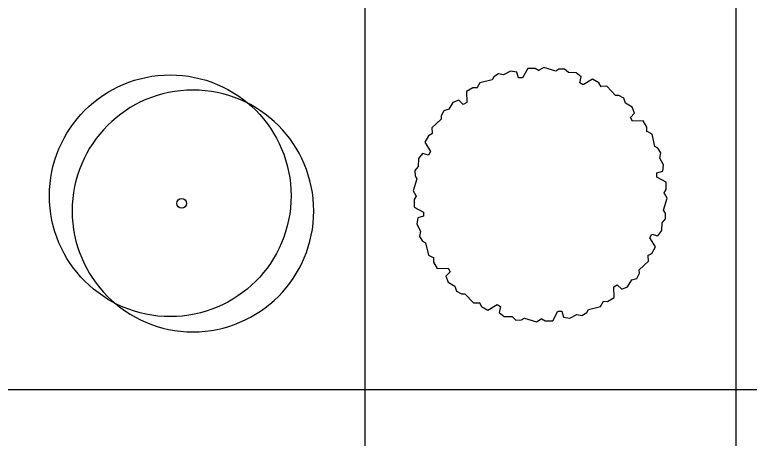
# Model space of a CAD drawing. Header units: inches. Extents: x 7658 to 73799, y 48 to 40262.
# Drawn here: x 40653 to 44897, y 7491 to 9939 of the extents above; entities that cross this region are included whole.
import ezdxf

# ---------------------------------------------------------------- set-up
doc = ezdxf.new("R2010")
doc.units = ezdxf.units.IN
doc.layers.add('www.cad-blocks.net', color=7, linetype='Continuous')

# ---------------------------------------------------------------- blocks, each defined once
blk = doc.blocks.new('A$C516926BB')
for p, q in [((31.2861, 38.5194), (31.2861, 0)), ((33.426, 38.5194), (33.426, 0)), ((0, 7.0831), (60.3118, 7.0831))]:
    blk.add_line(p, q)
blk = doc.blocks.new('A$C271F0932')
for centre, major_axis, start_param, end_param in [((0.6969, 0.7838), (-0.6969, 0), 3.141593319960486, 9.424778627140071), ((0.8277, 0.6962), (0.6969, 0), 0, 6.283185), ((0.7623, 0.74), (0.0201, 0.0201), 5.497787, 11.780972)]:
    blk.add_ellipse(centre, major_axis=major_axis, ratio=1, start_param=start_param, end_param=end_param)
blk = doc.blocks.new('A$C0E432B50')
for p, q in [((0.5616, 1.445), (0.522, 1.4232)), ((0.5983, 1.4398), (0.5616, 1.445)), ((0.661, 1.4604), (0.6315, 1.4056)), ((0.7042, 1.4606), (0.661, 1.4604)), ((0.7274, 1.4467), (0.7042, 1.4606)), ((0.7538, 1.4659), (0.727, 1.4498)), ((0.8232, 1.4448), (0.7538, 1.4659)), ((0.8399, 1.4553), (0.8232, 1.4448)), ((0.8727, 1.4567), (0.8399, 1.4553)), ((0.8954, 1.4362), (0.8727, 1.4567)), ((0.4645, 1.412), (0.4551, 1.3946)), ((0.4921, 1.4296), (0.4645, 1.412)), ((0.522, 1.4232), (0.4921, 1.4296)), ((0.608, 1.4056), (0.5983, 1.4398)), ((0.6315, 1.4056), (0.608, 1.4056)), ((0.9406, 1.4352), (0.8954, 1.4362)), ((0.9698, 1.4124), (0.9406, 1.4352)), ((0.961, 1.3779), (0.9698, 1.4124)), ((0.3845, 1.3781), (0.3694, 1.3508)), ((0.4551, 1.3946), (0.3845, 1.3781)), ((0.9814, 1.3662), (0.961, 1.3779)), ((1.0344, 1.399), (0.9814, 1.3662)), ((1.0719, 1.3774), (1.0344, 1.399)), ((1.085, 1.3538), (1.0719, 1.3774)), ((0.3443, 1.3487), (0.3069, 1.327)), ((0.3069, 1.327), (0.3088, 1.2648)), ((0.3713, 1.3483), (0.3443, 1.3487)), ((1.1175, 1.3572), (1.0862, 1.3567)), ((1.167, 1.3043), (1.1175, 1.3572)), ((0.2629, 1.2778), (0.2286, 1.264)), ((0.2884, 1.253), (0.2629, 1.2778)), ((1.1868, 1.305), (1.167, 1.3043)), ((1.2158, 1.2899), (1.1868, 1.305)), ((1.2253, 1.2608), (1.2158, 1.2899)), ((0.2286, 1.264), (0.2051, 1.2253)), ((0.3088, 1.2648), (0.2884, 1.253)), ((1.264, 1.2373), (1.2253, 1.2608)), ((1.2778, 1.203), (1.264, 1.2373)), ((0.176, 1.2158), (0.1609, 1.1868)), ((0.2051, 1.2253), (0.176, 1.2158)), ((1.253, 1.1775), (1.2778, 1.203)), ((0.1615, 1.167), (0.1086, 1.1175)), ((0.1609, 1.1868), (0.1615, 1.167)), ((1.2648, 1.1571), (1.253, 1.1775)), ((1.327, 1.159), (1.2648, 1.1571)), ((1.3487, 1.1216), (1.327, 1.159)), ((0.1086, 1.1175), (0.1092, 1.0862)), ((1.3483, 1.0946), (1.3487, 1.1216)), ((0.0884, 1.0719), (0.0669, 1.0344)), ((0.112, 1.085), (0.0884, 1.0719)), ((1.3781, 1.0813), (1.3508, 1.0965)), ((1.3946, 1.0107), (1.3781, 1.0813)), ((0.0669, 1.0344), (0.0997, 0.9814)), ((0.0997, 0.9814), (0.0879, 0.961)), ((1.412, 1.0014), (1.3946, 1.0107)), ((1.4296, 0.9738), (1.412, 1.0014)), ((0.0306, 0.9406), (0.0297, 0.8954)), ((0.0535, 0.9698), (0.0306, 0.9406)), ((0.0879, 0.961), (0.0535, 0.9698)), ((1.4232, 0.9439), (1.4296, 0.9738)), ((1.445, 0.9042), (1.4232, 0.9439)), ((0.0297, 0.8954), (0.0092, 0.8727)), ((1.4398, 0.8676), (1.445, 0.9042)), ((0.0092, 0.8727), (0.0106, 0.8399)), ((1.4056, 0.8579), (1.4398, 0.8676)), ((1.4056, 0.8343), (1.4056, 0.8579)), ((0.0211, 0.8232), (0, 0.7538)), ((0.0106, 0.8399), (0.0211, 0.8232)), ((1.4604, 0.8049), (1.4056, 0.8343)), ((1.4606, 0.7616), (1.4604, 0.8049)), ((0, 0.7538), (0.0161, 0.727)), ((0.0192, 0.7274), (0.0053, 0.7042)), ((1.4467, 0.7385), (1.4606, 0.7616)), ((1.4659, 0.7121), (1.4498, 0.7388)), ((0.0053, 0.7042), (0.0054, 0.661)), ((1.4448, 0.6427), (1.4659, 0.7121)), ((0.0054, 0.661), (0.0603, 0.6315)), ((1.4553, 0.6259), (1.4448, 0.6427)), ((0.0261, 0.5983), (0.0209, 0.5616)), ((0.0603, 0.608), (0.0261, 0.5983)), ((0.0603, 0.6315), (0.0603, 0.608)), ((1.4567, 0.5932), (1.4553, 0.6259)), ((0.0209, 0.5616), (0.0426, 0.522)), ((1.4352, 0.5253), (1.4362, 0.5705)), ((1.4362, 0.5705), (1.4567, 0.5932)), ((0.0426, 0.522), (0.0363, 0.4921)), ((1.4124, 0.4961), (1.4352, 0.5253)), ((0.0363, 0.4921), (0.0539, 0.4645)), ((1.3662, 0.4844), (1.3779, 0.5048)), ((1.399, 0.4315), (1.3662, 0.4844)), ((1.3779, 0.5048), (1.4124, 0.4961)), ((0.0539, 0.4645), (0.0713, 0.4551)), ((0.0713, 0.4551), (0.0878, 0.3845)), ((1.3774, 0.394), (1.399, 0.4315)), ((0.0878, 0.3845), (0.1151, 0.3694)), ((1.3538, 0.3809), (1.3774, 0.394)), ((0.1176, 0.3713), (0.1171, 0.3443)), ((0.1171, 0.3443), (0.1389, 0.3069)), ((1.3043, 0.2989), (1.3572, 0.3484)), ((1.3572, 0.3484), (1.3567, 0.3796)), ((0.1389, 0.3069), (0.2011, 0.3088)), ((0.2011, 0.3088), (0.2129, 0.2884)), ((1.305, 0.2791), (1.3043, 0.2989)), ((0.2129, 0.2884), (0.1881, 0.2629)), ((0.1881, 0.2629), (0.2019, 0.2286)), ((1.2899, 0.25), (1.305, 0.2791)), ((0.2019, 0.2286), (0.2406, 0.2051)), ((1.1571, 0.2011), (1.1775, 0.2129)), ((1.1775, 0.2129), (1.203, 0.1881)), ((1.2373, 0.2019), (1.2608, 0.2406)), ((1.2608, 0.2406), (1.2899, 0.25)), ((0.2406, 0.2051), (0.25, 0.176)), ((0.25, 0.176), (0.2791, 0.1609)), ((1.159, 0.1389), (1.1571, 0.2011)), ((1.203, 0.1881), (1.2373, 0.2019)), ((0.2791, 0.1609), (0.2989, 0.1615)), ((0.2989, 0.1615), (0.3484, 0.1086)), ((1.1216, 0.1171), (1.159, 0.1389)), ((0.3484, 0.1086), (0.3796, 0.1092)), ((0.3809, 0.112), (0.394, 0.0884)), ((0.394, 0.0884), (0.4315, 0.0669)), ((0.4315, 0.0669), (0.4844, 0.0997)), ((0.4844, 0.0997), (0.5048, 0.0879)), ((0.5048, 0.0879), (0.4961, 0.0535)), ((1.0107, 0.0713), (1.0813, 0.0878)), ((1.0813, 0.0878), (1.0965, 0.1151)), ((1.0946, 0.1176), (1.1216, 0.1171)), ((0.4961, 0.0535), (0.5253, 0.0306)), ((0.8049, 0.0054), (0.8343, 0.0603)), ((0.8343, 0.0603), (0.8579, 0.0603)), ((0.8579, 0.0603), (0.8676, 0.0261)), ((0.9042, 0.0209), (0.9439, 0.0426)), ((0.9439, 0.0426), (0.9738, 0.0363)), ((0.9738, 0.0363), (1.0014, 0.0539)), ((1.0014, 0.0539), (1.0107, 0.0713)), ((0.5253, 0.0306), (0.5705, 0.0297)), ((0.5705, 0.0297), (0.5932, 0.0092)), ((0.5932, 0.0092), (0.6259, 0.0106)), ((0.6259, 0.0106), (0.6427, 0.0211)), ((0.6427, 0.0211), (0.7121, 0)), ((0.7121, 0), (0.7388, 0.0161)), ((0.7385, 0.0192), (0.7616, 0.0053)), ((0.7616, 0.0053), (0.8049, 0.0054)), ((0.8676, 0.0261), (0.9042, 0.0209))]:
    blk.add_line(p, q)

msp = doc.modelspace()

# ---------------------------------------------------------------- block references
at = {"xscale": 1000, "yscale": 1000, "zscale": 1000}
for name, p in [('A$C0E432B50', (42951.5, 8168.5)), ('A$C271F0932', (40853.3, 8111))]:
    msp.add_blockref(name, p, dxfattribs=at)
at = {"layer": 'www.cad-blocks.net', "color": 155, "true_color": 0x546d8e, "xscale": 1000, "yscale": 1000, "zscale": 1000}
msp.add_blockref('A$C516926BB', (11386.7, 694.4), dxfattribs=at)

doc.saveas('drawing.dxf')
